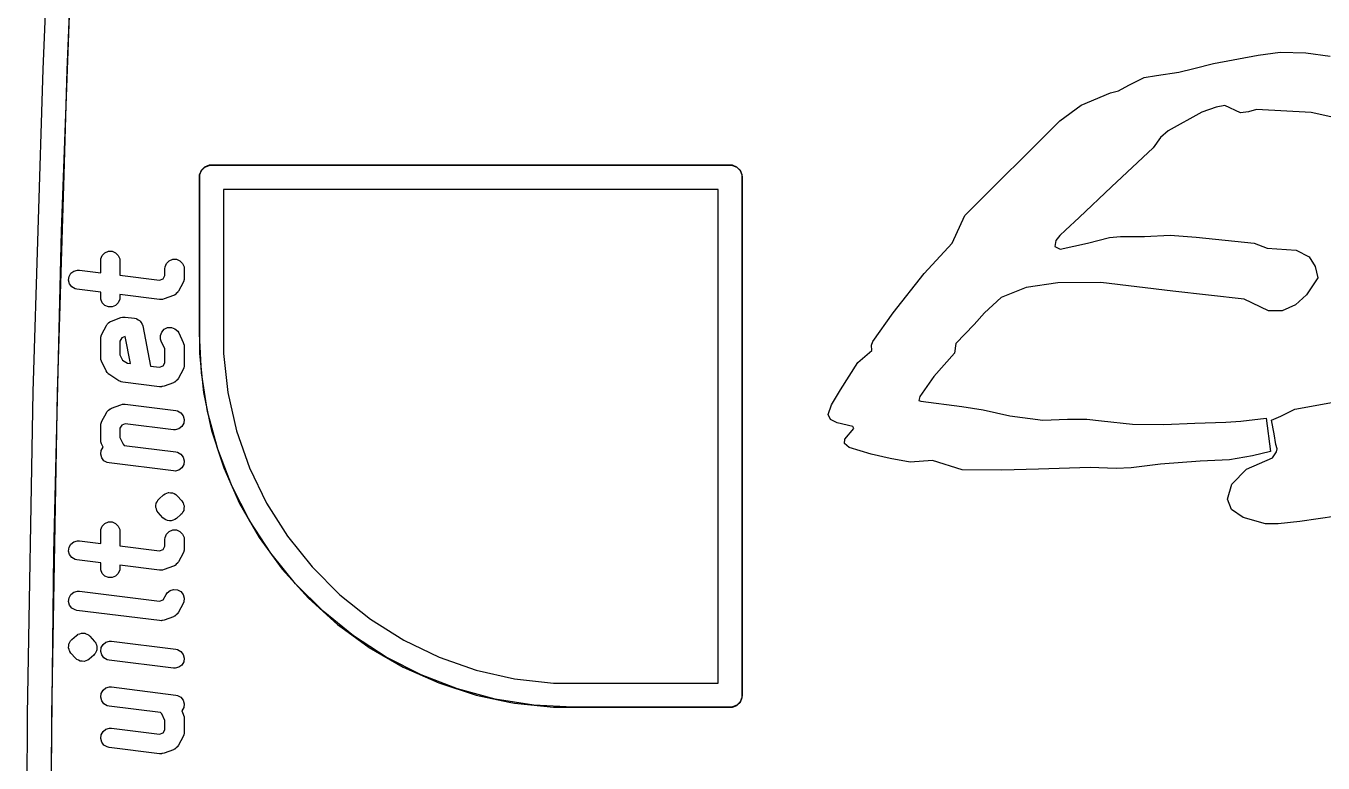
# Model space of a CAD drawing. Extents: x 125.5 to 181.1, y -135.3 to -67.6.
# Drawn here: x 125.66 to 136.42, y -107.56 to -101.44 of the extents above; entities that cross this region are included whole.
import ezdxf

# ---------------------------------------------------------------- set-up
doc = ezdxf.new("R2010")
doc.units = 0
doc.layers.add('BLACK', color=7, linetype='CONTINUOUS')

msp = doc.modelspace()

# ---------------------------------------------------------------- linework, layer by layer
at = {"layer": 'BLACK', "linetype": 'CONTINUOUS'}
for p, q in [((125.802216, -101.801958), (125.916423, -99.124107)), ((126.002589, -101.809118), (126.105318, -99.400367)), ((126.050779, -100.471198), (125.953386, -103.147266)), ((135.51582, -101.754063), (135.885547, -101.684586)), ((135.885547, -101.684586), (136.069596, -101.660211)), ((136.069596, -101.660211), (136.282045, -101.666704)), ((136.282045, -101.666704), (136.482183, -101.695049)), ((125.721462, -104.481027), (125.802216, -101.801958)), ((125.976337, -102.680006), (126.002578, -101.80944)), ((126.002578, -101.80944), (126.002589, -101.809118)), ((135.227177, -101.827669), (135.351041, -101.797179)), ((135.351041, -101.797179), (135.51582, -101.754063)), ((134.813687, -101.935063), (134.938976, -101.871343)), ((134.938976, -101.871343), (135.041721, -101.855483)), ((135.041721, -101.855483), (135.227177, -101.827669)), ((134.415584, -102.101469), (134.659365, -101.998872)), ((134.659365, -101.998872), (134.726865, -101.981757)), ((134.726865, -101.981757), (134.813687, -101.935063)), ((134.238612, -102.229735), (134.415584, -102.101469)), ((135.536635, -102.11748), (135.418407, -102.160241)), ((135.608698, -102.105006), (135.536635, -102.11748)), ((135.740523, -102.164212), (135.608698, -102.105006)), ((135.870777, -102.136337), (135.804985, -102.157474)), ((136.324521, -102.161782), (135.870777, -102.136337)), ((133.452379, -103.015685), (134.238612, -102.229735)), ((135.418407, -102.160241), (135.138641, -102.313783)), ((135.804985, -102.157474), (135.740523, -102.164212)), ((136.785882, -102.26462), (136.324521, -102.161782)), ((135.138641, -102.313783), (135.073905, -102.370075)), ((135.015626, -102.456028), (134.669204, -102.779608)), ((135.073905, -102.370075), (135.015626, -102.456028)), ((125.921911, -104.485601), (125.976337, -102.680006)), ((127.114798, -102.643073), (127.0995, -102.680006)), ((127.0995, -102.680006), (127.0995, -104.162479)), ((127.1, -102.7), (127.101921, -102.680491)), ((127.101921, -102.680491), (127.116853, -102.644443)), ((127.114802, -102.643067), (127.114798, -102.643073)), ((127.143067, -102.614802), (127.114802, -102.643067)), ((127.116853, -102.644443), (127.144443, -102.616853)), ((127.143073, -102.614798), (127.143067, -102.614802)), ((127.180006, -102.5995), (127.143073, -102.614798)), ((127.144443, -102.616853), (127.180491, -102.601921)), ((127.180009, -102.5995), (127.180006, -102.5995)), ((127.219991, -102.5995), (127.180009, -102.5995)), ((127.180491, -102.601921), (127.2, -102.6)), ((127.2, -102.6), (131.503837, -102.6)), ((131.523828, -102.5995), (127.219991, -102.5995)), ((131.503837, -102.6), (131.523346, -102.601921)), ((131.523346, -102.601921), (131.559394, -102.616853)), ((131.52383, -102.5995), (131.523828, -102.5995)), ((131.560763, -102.614798), (131.52383, -102.5995)), ((131.559394, -102.616853), (131.586984, -102.644443)), ((131.560769, -102.614802), (131.560763, -102.614798)), ((131.589034, -102.643067), (131.560769, -102.614802)), ((131.586984, -102.644443), (131.601916, -102.680491)), ((131.589036, -102.64307), (131.589034, -102.643067)), ((131.589037, -102.643071), (131.589036, -102.64307)), ((131.604337, -102.680009), (131.589037, -102.643071)), ((131.601916, -102.680491), (131.603837, -102.7)), ((131.604337, -107.019991), (131.604337, -102.680009)), ((127.1, -103.999999), (127.1, -102.7)), ((131.603837, -102.7), (131.603837, -107)), ((134.669204, -102.779608), (134.401091, -103.033914)), ((127.3, -102.8), (127.3, -103.999999)), ((131.403837, -102.8), (127.3, -102.8)), ((131.403837, -106.9), (131.403837, -102.8)), ((133.345262, -103.246048), (133.452379, -103.015685)), ((134.401091, -103.033914), (134.285602, -103.138051)), ((125.953386, -103.147266), (125.889421, -105.824342)), ((134.205802, -103.224921), (134.198925, -103.273062)), ((134.238739, -103.182119), (134.205802, -103.224921)), ((134.285602, -103.138051), (134.238739, -103.182119)), ((134.469789, -103.245428), (134.652503, -103.199834)), ((134.652503, -103.199834), (134.743365, -103.19099)), ((134.743365, -103.19099), (134.942168, -103.190331)), ((134.942168, -103.190331), (135.155822, -103.180882)), ((135.155822, -103.180882), (135.372312, -103.196486)), ((135.372312, -103.196486), (135.851766, -103.247545)), ((126.293923, -103.347909), (126.315995, -103.325837)), ((126.315995, -103.325837), (126.344834, -103.313892)), ((126.344834, -103.313892), (126.376048, -103.313892)), ((126.376048, -103.313892), (126.404887, -103.325837)), ((126.404887, -103.325837), (126.426959, -103.347909)), ((133.113939, -103.497416), (133.345262, -103.246048)), ((134.198925, -103.273062), (134.243505, -103.296796)), ((134.243505, -103.296796), (134.469789, -103.245428)), ((135.851766, -103.247545), (135.960212, -103.288492)), ((135.960212, -103.288492), (136.201783, -103.303559)), ((136.201783, -103.303559), (136.310209, -103.360622)), ((126.280441, -103.392355), (126.281978, -103.376748)), ((126.280441, -103.492209), (126.280441, -103.392355)), ((126.281978, -103.376748), (126.293923, -103.347909)), ((126.426959, -103.347909), (126.438904, -103.376748)), ((126.438904, -103.376748), (126.440441, -103.392355)), ((126.440441, -103.392355), (126.440441, -103.512209)), ((126.815312, -103.443415), (126.827257, -103.414576)), ((126.827257, -103.414576), (126.849329, -103.392504)), ((126.849329, -103.392504), (126.878168, -103.380559)), ((126.878168, -103.380559), (126.909382, -103.380559)), ((126.909382, -103.380559), (126.938221, -103.392504)), ((126.938221, -103.392504), (126.960293, -103.414576)), ((126.960293, -103.414576), (126.972238, -103.443415)), ((136.310209, -103.360622), (136.357405, -103.440372)), ((136.357405, -103.440372), (136.381054, -103.534817)), ((126.013982, -103.555252), (126.017854, -103.524279)), ((126.017854, -103.524279), (126.033284, -103.497145)), ((126.033284, -103.497145), (126.057923, -103.477981)), ((126.057923, -103.477981), (126.088021, -103.469705)), ((126.088021, -103.469705), (126.103698, -103.470116)), ((126.103698, -103.470116), (126.280441, -103.492209)), ((126.440441, -103.512209), (126.769853, -103.553386)), ((126.769853, -103.553386), (126.799306, -103.542341)), ((126.799306, -103.542341), (126.813775, -103.515213)), ((126.813775, -103.459022), (126.815312, -103.443415)), ((126.813775, -103.515213), (126.813775, -103.459022)), ((126.972238, -103.443415), (126.973775, -103.459022)), ((126.973775, -103.535213), (126.972238, -103.55082)), ((126.973775, -103.459022), (126.973775, -103.535213)), ((132.856894, -103.826092), (133.113939, -103.497416)), ((136.381054, -103.534817), (136.28604, -103.675834)), ((126.022258, -103.58535), (126.013982, -103.555252)), ((126.041422, -103.609989), (126.022258, -103.58535)), ((126.068556, -103.625419), (126.041422, -103.609989)), ((126.083852, -103.62888), (126.068556, -103.625419)), ((126.280441, -103.653453), (126.083852, -103.62888)), ((126.280441, -103.697117), (126.280441, -103.653453)), ((126.919579, -103.654318), (126.917568, -103.657336)), ((126.920652, -103.653317), (126.919579, -103.654318)), ((126.921517, -103.651411), (126.920652, -103.653317)), ((126.926268, -103.644288), (126.921517, -103.651411)), ((126.964363, -103.57286), (126.926268, -103.644288)), ((126.970352, -103.558366), (126.964363, -103.57286)), ((126.970733, -103.554451), (126.970352, -103.558366)), ((126.972238, -103.55082), (126.970733, -103.554451)), ((133.960857, -103.615253), (133.753315, -103.698416)), ((134.224347, -103.575545), (133.960857, -103.615253)), ((134.581413, -103.574627), (134.224347, -103.575545)), ((135.177863, -103.645572), (134.581413, -103.574627)), ((135.768958, -103.712597), (135.177863, -103.645572)), ((126.281978, -103.712724), (126.280441, -103.697117)), ((126.293923, -103.741563), (126.281978, -103.712724)), ((126.315995, -103.763635), (126.293923, -103.741563)), ((126.344834, -103.77558), (126.315995, -103.763635)), ((126.404887, -103.763635), (126.376048, -103.77558)), ((126.426959, -103.741563), (126.404887, -103.763635)), ((126.438904, -103.712724), (126.426959, -103.741563)), ((126.440441, -103.697117), (126.438904, -103.712724)), ((126.769566, -103.714595), (126.440441, -103.673454)), ((126.440441, -103.673454), (126.440441, -103.697117)), ((126.785243, -103.715006), (126.769566, -103.714595)), ((126.78877, -103.714036), (126.785243, -103.715006)), ((126.792426, -103.71416), (126.78877, -103.714036)), ((126.807579, -103.710119), (126.792426, -103.71416)), ((126.88377, -103.681547), (126.807579, -103.710119)), ((126.891447, -103.677772), (126.88377, -103.681547)), ((126.893457, -103.677161), (126.891447, -103.677772)), ((126.894595, -103.676225), (126.893457, -103.677161)), ((126.897844, -103.674628), (126.894595, -103.676225)), ((126.907423, -103.665676), (126.897844, -103.674628)), ((126.917568, -103.657336), (126.907423, -103.665676)), ((133.753315, -103.698416), (133.614147, -103.826187)), ((135.972761, -103.809295), (135.768958, -103.712597)), ((136.195061, -103.759953), (136.084282, -103.80863)), ((136.28604, -103.675834), (136.195061, -103.759953)), ((126.376048, -103.77558), (126.344834, -103.77558)), ((126.370446, -103.89364), (126.446636, -103.865068)), ((126.446636, -103.865068), (126.461789, -103.861027)), ((126.461789, -103.861027), (126.465445, -103.86115)), ((126.465445, -103.86115), (126.468973, -103.860181)), ((126.468973, -103.860181), (126.48465, -103.860592)), ((126.48465, -103.860592), (126.560841, -103.870116)), ((126.560841, -103.870116), (126.576137, -103.873577)), ((132.687872, -104.062404), (132.856894, -103.826092)), ((133.614147, -103.826187), (133.528699, -103.922229)), ((136.084282, -103.80863), (135.972761, -103.809295)), ((126.289853, -104.002326), (126.327949, -103.930898)), ((126.327949, -103.930898), (126.332695, -103.92378)), ((126.332695, -103.92378), (126.333564, -103.92187)), ((126.333564, -103.92187), (126.33464, -103.920864)), ((126.33464, -103.920864), (126.33665, -103.917851)), ((126.33665, -103.917851), (126.346782, -103.909519)), ((126.346782, -103.909519), (126.356373, -103.900559)), ((126.356373, -103.900559), (126.359624, -103.89896)), ((126.359624, -103.89896), (126.360761, -103.898026)), ((126.360761, -103.898026), (126.362766, -103.897415)), ((126.362766, -103.897415), (126.370446, -103.89364)), ((126.576137, -103.873577), (126.578797, -103.875089)), ((126.578797, -103.875089), (126.581803, -103.875699)), ((126.581803, -103.875699), (126.592294, -103.882765)), ((126.592294, -103.882765), (126.603271, -103.889007)), ((126.603271, -103.889007), (126.60515, -103.891423)), ((126.60515, -103.891423), (126.607693, -103.893136)), ((126.607693, -103.893136), (126.614678, -103.903673)), ((126.614678, -103.903673), (126.622435, -103.913646)), ((126.622435, -103.913646), (126.623247, -103.916599)), ((126.623247, -103.916599), (126.62494, -103.919153)), ((126.62494, -103.919153), (126.629437, -103.934177)), ((126.629437, -103.934177), (126.694529, -104.267779)), ((126.787141, -103.984426), (126.80815, -103.961338)), ((126.80815, -103.961338), (126.836393, -103.948048)), ((126.836393, -103.948048), (126.867573, -103.946576)), ((126.867573, -103.946576), (126.896942, -103.957149)), ((126.896942, -103.957149), (126.92003, -103.978158)), ((126.92003, -103.978158), (126.928066, -103.991625)), ((133.528699, -103.922229), (133.377318, -104.079064)), ((126.280441, -104.039974), (126.281978, -104.024367)), ((126.280441, -104.192355), (126.280441, -104.039974)), ((126.281978, -104.024367), (126.283483, -104.020733)), ((126.283483, -104.020733), (126.283865, -104.01682)), ((126.283865, -104.01682), (126.289853, -104.002326)), ((126.45491, -104.032845), (126.440441, -104.059974)), ((126.440441, -104.059974), (126.440441, -104.174472)), ((126.483574, -104.022096), (126.45491, -104.032845)), ((126.527437, -104.246893), (126.483574, -104.022096)), ((126.776568, -104.013795), (126.787141, -103.984426)), ((126.77804, -104.044975), (126.776568, -104.013795)), ((126.783294, -104.059751), (126.77804, -104.044975)), ((126.813775, -104.124523), (126.783294, -104.059751)), ((126.928066, -103.991625), (126.966161, -104.072578)), ((126.966161, -104.072578), (126.971416, -104.087354)), ((127.116982, -104.324037), (127.1, -103.999999)), ((127.3, -103.999999), (127.3, -104.16286)), ((132.676104, -104.092571), (132.687872, -104.062404)), ((133.377318, -104.079064), (133.36667, -104.160022)), ((126.281978, -104.207962), (126.280441, -104.192355)), ((126.440441, -104.174472), (126.460898, -104.217943)), ((126.813775, -104.239022), (126.813775, -104.124523)), ((126.971416, -104.087354), (126.971506, -104.089267)), ((126.971506, -104.089267), (126.972238, -104.091034)), ((126.972238, -104.091034), (126.973775, -104.106641)), ((126.973775, -104.106641), (126.973775, -104.259022)), ((127.0995, -104.162479), (127.099501, -104.1625)), ((127.099501, -104.1625), (127.13347, -104.485695)), ((127.3, -104.16286), (127.336469, -104.486533)), ((132.564382, -104.237054), (132.621771, -104.188147)), ((132.621771, -104.188147), (132.679805, -104.137865)), ((132.679805, -104.137865), (132.676104, -104.092571)), ((133.36667, -104.160022), (133.19422, -104.354064)), ((126.28271, -104.20973), (126.281978, -104.207962)), ((126.282801, -104.211644), (126.28271, -104.20973)), ((126.288056, -104.226419), (126.282801, -104.211644)), ((126.326152, -104.307371), (126.288056, -104.226419)), ((126.460898, -104.217943), (126.502161, -104.243733)), ((126.502161, -104.243733), (126.527437, -104.246893)), ((126.694529, -104.267779), (126.769854, -104.277195)), ((126.769854, -104.277195), (126.799306, -104.26615)), ((126.799306, -104.26615), (126.813775, -104.239022)), ((126.964363, -104.296669), (126.926268, -104.368097)), ((126.970352, -104.282175), (126.964363, -104.296669)), ((126.970733, -104.27826), (126.970352, -104.282175)), ((126.972238, -104.274629), (126.970733, -104.27826)), ((126.973775, -104.259022), (126.972238, -104.274629)), ((132.419709, -104.463275), (132.564382, -104.237054)), ((126.334188, -104.320838), (126.326152, -104.307371)), ((126.339524, -104.325694), (126.334188, -104.320838)), ((126.343716, -104.331571), (126.339524, -104.325694)), ((126.356136, -104.341146), (126.343716, -104.331571)), ((126.432327, -104.388767), (126.356136, -104.341146)), ((126.446376, -104.395735), (126.432327, -104.388767)), ((126.448041, -104.396013), (126.446376, -104.395735)), ((126.449508, -104.396848), (126.448041, -104.396013)), ((126.464804, -104.400309), (126.449508, -104.396848)), ((126.769567, -104.438404), (126.464804, -104.400309)), ((126.88377, -104.405356), (126.807579, -104.433928)), ((126.891447, -104.401581), (126.88377, -104.405356)), ((126.893457, -104.40097), (126.891447, -104.401581)), ((126.894595, -104.400034), (126.893457, -104.40097)), ((126.897844, -104.398437), (126.894595, -104.400034)), ((126.907423, -104.389485), (126.897844, -104.398437)), ((126.917568, -104.381145), (126.907423, -104.389485)), ((126.919579, -104.378127), (126.917568, -104.381145)), ((126.920652, -104.377126), (126.919579, -104.378127)), ((126.921517, -104.37522), (126.920652, -104.377126)), ((126.926268, -104.368097), (126.921517, -104.37522)), ((127.167742, -104.644526), (127.116982, -104.324037)), ((133.19422, -104.354064), (133.079378, -104.520814)), ((125.674172, -107.160895), (125.721462, -104.481027)), ((125.874664, -107.162877), (125.921901, -104.48602)), ((125.921901, -104.48602), (125.921911, -104.485601)), ((126.785244, -104.438815), (126.769567, -104.438404)), ((126.788771, -104.437845), (126.785244, -104.438815)), ((126.792426, -104.437969), (126.788771, -104.437845)), ((126.807579, -104.433928), (126.792426, -104.437969)), ((127.13347, -104.485695), (127.133471, -104.485698)), ((127.133471, -104.485698), (127.196006, -104.7799)), ((127.336469, -104.486533), (127.408949, -104.804087)), ((132.344058, -104.588326), (132.419709, -104.463275)), ((126.346782, -104.633329), (126.356373, -104.624369)), ((126.356373, -104.624369), (126.359624, -104.62277)), ((126.359624, -104.62277), (126.360761, -104.621836)), ((126.360761, -104.621836), (126.362766, -104.621225)), ((126.362766, -104.621225), (126.370446, -104.61745)), ((126.370446, -104.61745), (126.446636, -104.588878)), ((126.446636, -104.588878), (126.461789, -104.584837)), ((126.461789, -104.584837), (126.465445, -104.58496)), ((126.465445, -104.58496), (126.468973, -104.583991)), ((126.468973, -104.583991), (126.48465, -104.584402)), ((126.48465, -104.584402), (126.903698, -104.636783)), ((132.318078, -104.669911), (132.344058, -104.588326)), ((133.079378, -104.520814), (133.071086, -104.551842)), ((133.071086, -104.551842), (133.085482, -104.55934)), ((133.085482, -104.55934), (133.425597, -104.602943)), ((133.425597, -104.602943), (133.603907, -104.631656)), ((136.073126, -104.684613), (136.188968, -104.624188)), ((136.188968, -104.624188), (136.66348, -104.538714)), ((126.283865, -104.74063), (126.289853, -104.726136)), ((126.289853, -104.726136), (126.327949, -104.654708)), ((126.327949, -104.654708), (126.332695, -104.64759)), ((126.332695, -104.64759), (126.333564, -104.64568)), ((126.333564, -104.64568), (126.33464, -104.644674)), ((126.33464, -104.644674), (126.33665, -104.641661)), ((126.33665, -104.641661), (126.346782, -104.633329)), ((126.903698, -104.636783), (126.918993, -104.640244)), ((126.918993, -104.640244), (126.946128, -104.655673)), ((126.946128, -104.655673), (126.965292, -104.680313)), ((126.965292, -104.680313), (126.973568, -104.710411)), ((126.973568, -104.710411), (126.969696, -104.741384)), ((127.251725, -104.957952), (127.167742, -104.644526)), ((132.336659, -104.710283), (132.318078, -104.669911)), ((132.393324, -104.739301), (132.336659, -104.710283)), ((133.603907, -104.631656), (133.824095, -104.681145)), ((133.824095, -104.681145), (134.098818, -104.716194)), ((134.098818, -104.716194), (134.304757, -104.709353)), ((134.304757, -104.709353), (134.462826, -104.707712)), ((134.462826, -104.707712), (134.585285, -104.720624)), ((134.585285, -104.720624), (134.841713, -104.749718)), ((135.359249, -104.742513), (135.616209, -104.73202)), ((135.616209, -104.73202), (135.743206, -104.7249)), ((135.743206, -104.7249), (135.951111, -104.700052)), ((135.951111, -104.700052), (135.989129, -104.975848)), ((135.997269, -104.71712), (136.073126, -104.684613)), ((136.017431, -104.829055), (135.997269, -104.71712)), ((126.280441, -104.763784), (126.281978, -104.748177)), ((126.280441, -104.87807), (126.280441, -104.763784)), ((126.281978, -104.748177), (126.283483, -104.744543)), ((126.283483, -104.744543), (126.283865, -104.74063)), ((126.45491, -104.756655), (126.440441, -104.783784)), ((126.440441, -104.783784), (126.440441, -104.860187)), ((126.484362, -104.74561), (126.45491, -104.756655)), ((126.883852, -104.795547), (126.484362, -104.74561)), ((126.899529, -104.795958), (126.883852, -104.795547)), ((126.929627, -104.787682), (126.899529, -104.795958)), ((126.954266, -104.768518), (126.929627, -104.787682)), ((126.969696, -104.741384), (126.954266, -104.768518)), ((127.196006, -104.7799), (127.201037, -104.803569)), ((127.201037, -104.803569), (127.279564, -105.045253)), ((127.408949, -104.804087), (127.516528, -105.11153)), ((132.52113, -104.770339), (132.393324, -104.739301)), ((132.455456, -104.873092), (132.531517, -104.784571)), ((132.531517, -104.784571), (132.52113, -104.770339)), ((134.841713, -104.749718), (135.103112, -104.752904)), ((135.103112, -104.752904), (135.359249, -104.742513)), ((136.031426, -104.918823), (136.017431, -104.829055)), ((126.281978, -104.893677), (126.280441, -104.87807)), ((126.28271, -104.895445), (126.281978, -104.893677)), ((126.282801, -104.897359), (126.28271, -104.895445)), ((126.288056, -104.912134), (126.282801, -104.897359)), ((126.28452, -104.967137), (126.299949, -104.940003)), ((126.300843, -104.939307), (126.288056, -104.912134)), ((126.299949, -104.940003), (126.300843, -104.939307)), ((126.440441, -104.860187), (126.466002, -104.914504)), ((126.466002, -104.914504), (126.476426, -104.926231)), ((126.476426, -104.926231), (126.903697, -104.97964)), ((132.454051, -104.909839), (132.455456, -104.873092)), ((132.491893, -104.943008), (132.454051, -104.909839)), ((132.674612, -104.999283), (132.491893, -104.943008)), ((136.042116, -104.954189), (136.031426, -104.918823)), ((126.280648, -104.99811), (126.28452, -104.967137)), ((126.288924, -105.028208), (126.280648, -104.99811)), ((126.308088, -105.052848), (126.288924, -105.028208)), ((126.335222, -105.068277), (126.308088, -105.052848)), ((126.903697, -104.97964), (126.918993, -104.983101)), ((126.918993, -104.983101), (126.946128, -104.99853)), ((126.946128, -104.99853), (126.965292, -105.02317)), ((126.965292, -105.02317), (126.973567, -105.053267)), ((126.973567, -105.053267), (126.969696, -105.08424)), ((127.368009, -105.260883), (127.251725, -104.957952)), ((127.279564, -105.045253), (127.301462, -105.112646)), ((132.832158, -105.033759), (132.674612, -104.999283)), ((132.999194, -105.0647), (132.832158, -105.033759)), ((133.183405, -105.050803), (132.999194, -105.0647)), ((133.429797, -105.129962), (133.183405, -105.050803)), ((135.647093, -105.045991), (135.403201, -105.057797)), ((135.838512, -105.011788), (135.647093, -105.045991)), ((135.78963, -105.124446), (136.003538, -105.028982)), ((135.989129, -104.975848), (135.838512, -105.011788)), ((136.003538, -105.028982), (136.039227, -104.979721)), ((136.039227, -104.979721), (136.042116, -104.954189)), ((126.350518, -105.071738), (126.335222, -105.068277)), ((126.883852, -105.138404), (126.350518, -105.071738)), ((126.899529, -105.138815), (126.883852, -105.138404)), ((126.929627, -105.130539), (126.899529, -105.138815)), ((126.954266, -105.111375), (126.929627, -105.130539)), ((126.969696, -105.08424), (126.954266, -105.111375)), ((127.301462, -105.112646), (127.301466, -105.112657)), ((127.301466, -105.112657), (127.43364, -105.409524)), ((127.516528, -105.11153), (127.657853, -105.404995)), ((133.758455, -105.131119), (133.429797, -105.129962)), ((134.061773, -105.122848), (133.758455, -105.131119)), ((134.49231, -105.108487), (134.061773, -105.122848)), ((134.707727, -105.116462), (134.49231, -105.108487)), ((134.833179, -105.113533), (134.707727, -105.116462)), ((135.074559, -105.081692), (134.833179, -105.113533)), ((135.403201, -105.057797), (135.074559, -105.081692)), ((135.6665, -105.249061), (135.78963, -105.124446)), ((127.515321, -105.55), (127.368009, -105.260883)), ((135.631187, -105.372734), (135.6665, -105.249061)), ((126.756418, -105.379282), (126.757093, -105.378097)), ((126.757093, -105.378097), (126.758719, -105.376832)), ((126.758719, -105.376832), (126.764905, -105.370243)), ((126.764905, -105.370243), (126.803, -105.33691)), ((126.803, -105.33691), (126.814799, -105.328475)), ((126.814799, -105.328475), (126.815217, -105.328104)), ((126.815217, -105.328104), (126.815414, -105.328035)), ((126.815414, -105.328035), (126.815758, -105.32779)), ((126.815758, -105.32779), (126.83019, -105.322908)), ((126.83019, -105.322908), (126.844707, -105.317872)), ((126.844707, -105.317872), (126.845026, -105.31789)), ((126.845026, -105.31789), (126.845328, -105.317789)), ((126.845328, -105.317789), (126.860591, -105.318806)), ((126.860591, -105.318806), (126.875868, -105.319706)), ((126.875868, -105.319706), (126.876154, -105.319844)), ((126.876154, -105.319844), (126.876473, -105.319866)), ((126.876473, -105.319866), (126.890194, -105.326652)), ((126.890194, -105.326652), (126.903955, -105.333324)), ((126.903955, -105.333324), (126.904266, -105.333611)), ((126.904266, -105.333611), (126.904453, -105.333704)), ((126.904453, -105.333704), (126.904819, -105.334123)), ((126.904819, -105.334123), (126.915473, -105.343968)), ((126.915473, -105.343968), (126.953568, -105.386825)), ((135.6651, -105.458136), (135.631187, -105.372734)), ((126.737791, -105.436204), (126.739406, -105.42328)), ((126.738412, -105.438462), (126.737791, -105.436204)), ((126.738256, -105.440802), (126.738412, -105.438462)), ((126.738358, -105.441105), (126.738256, -105.440802)), ((126.73834, -105.441423), (126.738358, -105.441105)), ((126.742611, -105.453735), (126.73834, -105.441423)), ((126.739406, -105.42328), (126.740172, -105.410262)), ((126.740172, -105.410262), (126.740311, -105.409973)), ((126.740311, -105.409973), (126.740333, -105.409657)), ((126.740333, -105.409657), (126.741372, -105.407555)), ((126.741372, -105.407555), (126.741663, -105.405231)), ((126.741663, -105.405231), (126.748101, -105.393909)), ((126.746067, -105.466302), (126.742611, -105.453735)), ((126.747506, -105.468152), (126.746067, -105.466302)), ((126.748257, -105.470372), (126.747506, -105.468152)), ((126.748101, -105.393909), (126.753791, -105.382175)), ((126.748466, -105.470611), (126.748257, -105.470372)), ((126.748571, -105.470913), (126.748466, -105.470611)), ((126.757791, -105.483599), (126.748571, -105.470913)), ((126.753791, -105.382175), (126.754029, -105.381962)), ((126.754029, -105.381962), (126.754171, -105.381677)), ((126.754171, -105.381677), (126.756418, -105.379282)), ((126.795887, -105.526457), (126.757791, -105.483599)), ((126.953568, -105.386825), (126.962788, -105.399511)), ((126.963259, -105.476511), (126.957568, -105.48825)), ((126.962788, -105.399511), (126.962892, -105.399811)), ((126.962892, -105.399811), (126.963101, -105.40005)), ((126.963101, -105.40005), (126.963852, -105.40227)), ((126.969696, -105.465193), (126.963259, -105.476511)), ((126.963852, -105.40227), (126.965292, -105.404122)), ((126.965292, -105.404122), (126.968745, -105.416682)), ((126.968745, -105.416682), (126.97302, -105.429002)), ((126.969986, -105.462868), (126.969696, -105.465193)), ((126.971027, -105.460765), (126.969986, -105.462868)), ((126.971048, -105.460448), (126.971027, -105.460765)), ((126.971187, -105.460162), (126.971048, -105.460448)), ((126.971953, -105.447137), (126.971187, -105.460162)), ((126.973568, -105.43422), (126.971953, -105.447137)), ((126.973103, -105.42962), (126.972946, -105.431961)), ((126.972946, -105.431961), (126.973568, -105.43422)), ((126.97302, -105.429002), (126.973001, -105.429319)), ((126.973001, -105.429319), (126.973103, -105.42962)), ((127.43364, -105.409524), (127.433643, -105.40953)), ((127.433643, -105.40953), (127.596124, -105.690957)), ((127.657853, -105.404995), (127.831147, -105.680791)), ((135.761056, -105.524215), (135.6651, -105.458136)), ((126.293923, -105.595528), (126.315995, -105.573456)), ((126.315995, -105.573456), (126.344834, -105.561511)), ((126.344834, -105.561511), (126.376048, -105.561511)), ((126.376048, -105.561511), (126.404887, -105.573456)), ((126.404887, -105.573456), (126.426959, -105.595528)), ((126.806546, -105.536307), (126.795887, -105.526457)), ((126.806909, -105.536722), (126.806546, -105.536307)), ((126.807093, -105.536813), (126.806909, -105.536722)), ((126.807405, -105.537101), (126.807093, -105.536813)), ((126.821163, -105.543772), (126.807405, -105.537101)), ((126.834889, -105.55056), (126.821163, -105.543772)), ((126.835207, -105.550581), (126.834889, -105.55056)), ((126.835492, -105.550719), (126.835207, -105.550581)), ((126.85066, -105.551611), (126.835492, -105.550719)), ((126.866034, -105.552636), (126.85066, -105.551611)), ((126.866337, -105.552533), (126.866034, -105.552636)), ((126.866653, -105.552552), (126.866337, -105.552533)), ((126.881092, -105.547542), (126.866653, -105.552552)), ((126.895604, -105.542634), (126.881092, -105.547542)), ((126.895946, -105.542389), (126.895604, -105.542634)), ((126.896143, -105.542321), (126.895946, -105.542389)), ((126.896559, -105.541951), (126.896143, -105.542321)), ((126.908361, -105.533513), (126.896559, -105.541951)), ((126.946456, -105.500179), (126.908361, -105.533513)), ((126.952637, -105.493593), (126.946456, -105.500179)), ((126.954266, -105.492327), (126.952637, -105.493593)), ((126.954941, -105.491139), (126.954266, -105.492327)), ((126.957189, -105.488745), (126.954941, -105.491139)), ((126.957328, -105.488462), (126.957189, -105.488745)), ((126.957568, -105.48825), (126.957328, -105.488462)), ((127.692047, -105.822134), (127.515321, -105.55)), ((135.94537, -105.576006), (135.761056, -105.524215)), ((136.052521, -105.576299), (135.94537, -105.576006)), ((136.232508, -105.558929), (136.052521, -105.576299)), ((136.536938, -105.514644), (136.232508, -105.558929)), ((126.280441, -105.639974), (126.281978, -105.624367)), ((126.280441, -105.739828), (126.280441, -105.639974)), ((126.281978, -105.624367), (126.293923, -105.595528)), ((126.426959, -105.595528), (126.438904, -105.624367)), ((126.438904, -105.624367), (126.440441, -105.639974)), ((126.440441, -105.639974), (126.440441, -105.759828)), ((126.813775, -105.706641), (126.815312, -105.691034)), ((126.815312, -105.691034), (126.827257, -105.662195)), ((126.827257, -105.662195), (126.849329, -105.640123)), ((126.849329, -105.640123), (126.878168, -105.628178)), ((126.878168, -105.628178), (126.909382, -105.628178)), ((126.909382, -105.628178), (126.938221, -105.640123)), ((126.938221, -105.640123), (126.960293, -105.662195)), ((126.960293, -105.662195), (126.972238, -105.691034)), ((126.972238, -105.691034), (126.973775, -105.706641)), ((127.596124, -105.690957), (127.596132, -105.690969)), ((127.596132, -105.690969), (127.78715, -105.953884)), ((127.831147, -105.680791), (128.034231, -105.93545)), ((126.013982, -105.802871), (126.017854, -105.771898)), ((126.022258, -105.832969), (126.013982, -105.802871)), ((126.017854, -105.771898), (126.033284, -105.744764)), ((126.033284, -105.744764), (126.057923, -105.7256)), ((126.057923, -105.7256), (126.088021, -105.717324)), ((126.088021, -105.717324), (126.103698, -105.717735)), ((126.103698, -105.717735), (126.280441, -105.739828)), ((126.440441, -105.759828), (126.769853, -105.801005)), ((126.769853, -105.801005), (126.799306, -105.78996)), ((126.799306, -105.78996), (126.813775, -105.762832)), ((126.813775, -105.762832), (126.813775, -105.706641)), ((126.970352, -105.805985), (126.964363, -105.820479)), ((126.970733, -105.80207), (126.970352, -105.805985)), ((126.972238, -105.798439), (126.970733, -105.80207)), ((126.973775, -105.782832), (126.972238, -105.798439)), ((126.973775, -105.706641), (126.973775, -105.782832)), ((125.889421, -105.824342), (125.858894, -108.502008)), ((126.041422, -105.857608), (126.022258, -105.832969)), ((126.068556, -105.873038), (126.041422, -105.857608)), ((126.083852, -105.876499), (126.068556, -105.873038)), ((126.280441, -105.901072), (126.083852, -105.876499)), ((126.280441, -105.944736), (126.280441, -105.901072)), ((126.907423, -105.913295), (126.897844, -105.922247)), ((126.917568, -105.904955), (126.907423, -105.913295)), ((126.919579, -105.901937), (126.917568, -105.904955)), ((126.920652, -105.900936), (126.919579, -105.901937)), ((126.921517, -105.89903), (126.920652, -105.900936)), ((126.926268, -105.891907), (126.921517, -105.89903)), ((126.964363, -105.820479), (126.926268, -105.891907)), ((127.896251, -106.074305), (127.692047, -105.822134)), ((126.281978, -105.960343), (126.280441, -105.944736)), ((126.293923, -105.989182), (126.281978, -105.960343)), ((126.315995, -106.011254), (126.293923, -105.989182)), ((126.344834, -106.023199), (126.315995, -106.011254)), ((126.376048, -106.023199), (126.344834, -106.023199)), ((126.404887, -106.011254), (126.376048, -106.023199)), ((126.426959, -105.989182), (126.404887, -106.011254)), ((126.438904, -105.960343), (126.426959, -105.989182)), ((126.440441, -105.944736), (126.438904, -105.960343)), ((126.769566, -105.962214), (126.440441, -105.921073)), ((126.440441, -105.921073), (126.440441, -105.944736)), ((126.785243, -105.962625), (126.769566, -105.962214)), ((126.78877, -105.961655), (126.785243, -105.962625)), ((126.792426, -105.961779), (126.78877, -105.961655)), ((126.807579, -105.957738), (126.792426, -105.961779)), ((126.88377, -105.929166), (126.807579, -105.957738)), ((126.891447, -105.925391), (126.88377, -105.929166)), ((126.893457, -105.92478), (126.891447, -105.925391)), ((126.894595, -105.923844), (126.893457, -105.92478)), ((126.897844, -105.922247), (126.894595, -105.923844)), ((127.78715, -105.953884), (128.004606, -106.195393)), ((128.034231, -105.93545), (128.26455, -106.165769)), ((126.831888, -106.151185), (126.855999, -106.13136)), ((126.855999, -106.13136), (126.885861, -106.122272)), ((126.885861, -106.122272), (126.916928, -106.125303)), ((126.916928, -106.125303), (126.94447, -106.139992)), ((128.125695, -106.303749), (127.896251, -106.074305)), ((126.013982, -106.221919), (126.017854, -106.190946)), ((126.022258, -106.252017), (126.013982, -106.221919)), ((126.017854, -106.190946), (126.033284, -106.163812)), ((126.033284, -106.163812), (126.057923, -106.144648)), ((126.057923, -106.144648), (126.088021, -106.136372)), ((126.088021, -106.136372), (126.103698, -106.136783)), ((126.103698, -106.136783), (126.769853, -106.220053)), ((126.769853, -106.220053), (126.799306, -106.209008)), ((126.799306, -106.209008), (126.823187, -106.164233)), ((126.823187, -106.164233), (126.831888, -106.151185)), ((126.94447, -106.139992), (126.964295, -106.164103)), ((126.964295, -106.164103), (126.973383, -106.193965)), ((126.970352, -106.225033), (126.964363, -106.239527)), ((126.973383, -106.193965), (126.970352, -106.225033)), ((128.004606, -106.195393), (128.246115, -106.412849)), ((128.26455, -106.165769), (128.519209, -106.368853)), ((126.041422, -106.276656), (126.022258, -106.252017)), ((126.068556, -106.292086), (126.041422, -106.276656)), ((126.083852, -106.295547), (126.068556, -106.292086)), ((126.769566, -106.381262), (126.083852, -106.295547)), ((126.891447, -106.344439), (126.88377, -106.348214)), ((126.893457, -106.343828), (126.891447, -106.344439)), ((126.894595, -106.342892), (126.893457, -106.343828)), ((126.897844, -106.341295), (126.894595, -106.342892)), ((126.907423, -106.332343), (126.897844, -106.341295)), ((126.917568, -106.324003), (126.907423, -106.332343)), ((126.919579, -106.320985), (126.917568, -106.324003)), ((126.920652, -106.319984), (126.919579, -106.320985)), ((126.921517, -106.318078), (126.920652, -106.319984)), ((126.926268, -106.310955), (126.921517, -106.318078)), ((126.964363, -106.239527), (126.926268, -106.310955)), ((128.377866, -106.507953), (128.125695, -106.303749)), ((126.785243, -106.381673), (126.769566, -106.381262)), ((126.78877, -106.380703), (126.785243, -106.381673)), ((126.792426, -106.380827), (126.78877, -106.380703)), ((126.807579, -106.376786), (126.792426, -106.380827)), ((126.88377, -106.348214), (126.807579, -106.376786)), ((128.246115, -106.412849), (128.304237, -106.455077)), ((128.519209, -106.368853), (128.795005, -106.542147)), ((126.017854, -106.571898), (126.024296, -106.560568)), ((126.024296, -106.560568), (126.029982, -106.548842)), ((126.029982, -106.548842), (126.030219, -106.54863)), ((126.030219, -106.54863), (126.030361, -106.548345)), ((126.030361, -106.548345), (126.032608, -106.54595)), ((126.032608, -106.54595), (126.033284, -106.544763)), ((126.033284, -106.544763), (126.034913, -106.543495)), ((126.034913, -106.543495), (126.041095, -106.536911)), ((126.041095, -106.536911), (126.079189, -106.503578)), ((126.079189, -106.503578), (126.090992, -106.495139)), ((126.090992, -106.495139), (126.091407, -106.494771)), ((126.091407, -106.494771), (126.091602, -106.494703)), ((126.091602, -106.494703), (126.091947, -106.494457)), ((126.091947, -106.494457), (126.106418, -106.489562)), ((126.106418, -106.489562), (126.120897, -106.484539)), ((126.120897, -106.484539), (126.121216, -106.484557)), ((126.121216, -106.484557), (126.121517, -106.484456)), ((126.121517, -106.484456), (126.136772, -106.485473)), ((126.136772, -106.485473), (126.152058, -106.486373)), ((126.152058, -106.486373), (126.152344, -106.486511)), ((126.152344, -106.486511), (126.152662, -106.486533)), ((126.152662, -106.486533), (126.166334, -106.493294)), ((126.166334, -106.493294), (126.180145, -106.499991)), ((126.180145, -106.499991), (126.180457, -106.500279)), ((126.180457, -106.500279), (126.180642, -106.500371)), ((126.180642, -106.500371), (126.181004, -106.500785)), ((126.181004, -106.500785), (126.191663, -106.510635)), ((126.191663, -106.510635), (126.229758, -106.553492)), ((126.229758, -106.553492), (126.238978, -106.566178)), ((126.299949, -106.578098), (126.324589, -106.558934)), ((126.324589, -106.558934), (126.354687, -106.550658)), ((126.354687, -106.550658), (126.370364, -106.551069)), ((126.370364, -106.551069), (126.903697, -106.617735)), ((128.304237, -106.455077), (128.509029, -106.603867)), ((128.65, -106.684679), (128.377866, -106.507953)), ((128.795005, -106.542147), (129.08847, -106.683472)), ((126.013982, -106.602871), (126.015597, -106.589944)), ((126.014603, -106.605129), (126.013982, -106.602871)), ((126.014447, -106.60747), (126.014603, -106.605129)), ((126.014548, -106.60777), (126.014447, -106.60747)), ((126.01453, -106.60809), (126.014548, -106.60777)), ((126.018804, -106.62041), (126.01453, -106.60809)), ((126.015597, -106.589944), (126.016364, -106.576929)), ((126.016364, -106.576929), (126.016502, -106.576642)), ((126.016502, -106.576642), (126.016524, -106.576325)), ((126.016524, -106.576325), (126.017563, -106.574223)), ((126.017563, -106.574223), (126.017854, -106.571898)), ((126.022258, -106.632969), (126.018804, -106.62041)), ((126.023696, -106.634818), (126.022258, -106.632969)), ((126.024448, -106.63704), (126.023696, -106.634818)), ((126.024657, -106.637279), (126.024448, -106.63704)), ((126.024762, -106.63758), (126.024657, -106.637279)), ((126.033982, -106.650266), (126.024762, -106.63758)), ((126.072077, -106.693123), (126.033982, -106.650266)), ((126.222645, -106.666847), (126.18455, -106.70018)), ((126.228824, -106.660263), (126.222645, -106.666847)), ((126.230456, -106.658995), (126.228824, -106.660263)), ((126.231132, -106.657804), (126.230456, -106.658995)), ((126.233378, -106.655413), (126.231132, -106.657804)), ((126.233517, -106.65513), (126.233378, -106.655413)), ((126.233758, -106.654917), (126.233517, -106.65513)), ((126.239448, -106.643181), (126.233758, -106.654917)), ((126.238978, -106.566178), (126.239082, -106.566479)), ((126.239082, -106.566479), (126.239292, -106.566719)), ((126.239292, -106.566719), (126.240042, -106.568938)), ((126.245886, -106.63186), (126.239448, -106.643181)), ((126.240042, -106.568938), (126.241482, -106.570789)), ((126.241482, -106.570789), (126.244935, -106.583349)), ((126.244935, -106.583349), (126.24921, -106.595669)), ((126.246176, -106.629534), (126.245886, -106.63186)), ((126.247216, -106.627433), (126.246176, -106.629534)), ((126.247237, -106.627117), (126.247216, -106.627433)), ((126.247377, -106.626829), (126.247237, -106.627117)), ((126.248143, -106.613804), (126.247377, -106.626829)), ((126.249758, -106.600887), (126.248143, -106.613804)), ((126.249293, -106.596288), (126.249136, -106.598628)), ((126.249136, -106.598628), (126.249758, -106.600887)), ((126.24921, -106.595669), (126.249191, -106.595987)), ((126.249191, -106.595987), (126.249293, -106.596288)), ((126.280648, -106.636205), (126.28452, -106.605232)), ((126.288924, -106.666303), (126.280648, -106.636205)), ((126.28452, -106.605232), (126.299949, -106.578098)), ((126.308088, -106.690943), (126.288924, -106.666303)), ((126.903697, -106.617735), (126.918993, -106.621196)), ((126.918993, -106.621196), (126.946128, -106.636625)), ((126.946128, -106.636625), (126.965292, -106.661265)), ((126.965292, -106.661265), (126.973567, -106.691362)), ((128.509029, -106.603867), (128.509036, -106.603871)), ((128.509036, -106.603871), (128.509042, -106.603875)), ((128.509042, -106.603875), (128.790469, -106.766356)), ((126.08273, -106.702968), (126.072077, -106.693123)), ((126.083098, -106.703388), (126.08273, -106.702968)), ((126.083284, -106.70348), (126.083098, -106.703388)), ((126.083595, -106.703767), (126.083284, -106.70348)), ((126.097406, -106.710463), (126.083595, -106.703767)), ((126.111078, -106.717225), (126.097406, -106.710463)), ((126.111393, -106.717246), (126.111078, -106.717225)), ((126.111682, -106.717386), (126.111393, -106.717246)), ((126.127031, -106.718288), (126.111682, -106.717386)), ((126.142223, -106.719302), (126.127031, -106.718288)), ((126.142523, -106.7192), (126.142223, -106.719302)), ((126.142843, -106.719219), (126.142523, -106.7192)), ((126.157321, -106.714195), (126.142843, -106.719219)), ((126.171793, -106.709301), (126.157321, -106.714195)), ((126.172137, -106.709054), (126.171793, -106.709301)), ((126.172333, -106.708987), (126.172137, -106.709054)), ((126.172747, -106.708618), (126.172333, -106.708987)), ((126.18455, -106.70018), (126.172747, -106.708618)), ((126.335222, -106.706372), (126.308088, -106.690943)), ((126.350518, -106.709833), (126.335222, -106.706372)), ((126.883852, -106.776499), (126.350518, -106.709833)), ((126.899529, -106.77691), (126.883852, -106.776499)), ((126.929627, -106.768634), (126.899529, -106.77691)), ((126.954266, -106.74947), (126.929627, -106.768634)), ((126.969696, -106.722335), (126.954266, -106.74947)), ((126.973567, -106.691362), (126.969696, -106.722335)), ((128.939117, -106.831991), (128.65, -106.684679)), ((128.790469, -106.766356), (128.790475, -106.766359)), ((128.790475, -106.766359), (129.087342, -106.898533)), ((129.08847, -106.683472), (129.395913, -106.791051)), ((129.242048, -106.948275), (128.939117, -106.831991)), ((129.395913, -106.791051), (129.713467, -106.863531)), ((129.713467, -106.863531), (130.03714, -106.9)), ((126.280648, -107.017157), (126.28452, -106.986184)), ((126.28452, -106.986184), (126.29995, -106.95905)), ((126.29995, -106.95905), (126.324589, -106.939886)), ((126.324589, -106.939886), (126.354687, -106.93161)), ((126.354687, -106.93161), (126.370364, -106.932021)), ((126.370364, -106.932021), (126.903698, -106.998688)), ((129.087342, -106.898533), (129.087344, -106.898534)), ((129.087344, -106.898534), (129.087356, -106.898539)), ((129.087356, -106.898539), (129.396431, -106.998963)), ((129.555474, -107.032258), (129.242048, -106.948275)), ((130.03714, -106.9), (130.200001, -106.9)), ((130.200001, -106.9), (131.403837, -106.9)), ((126.288924, -107.047255), (126.280648, -107.017157)), ((126.308088, -107.071894), (126.288924, -107.047255)), ((126.335222, -107.087324), (126.308088, -107.071894)), ((126.350518, -107.090785), (126.335222, -107.087324)), ((126.77779, -107.144194), (126.350518, -107.090785)), ((126.903698, -106.998688), (126.918994, -107.002149)), ((126.918994, -107.002149), (126.946129, -107.017579)), ((126.946129, -107.017579), (126.965293, -107.042218)), ((126.965293, -107.042218), (126.973568, -107.072316)), ((126.973568, -107.072316), (126.969697, -107.103289)), ((129.396431, -106.998963), (129.669127, -107.056926)), ((129.875963, -107.083018), (129.555474, -107.032258)), ((129.669127, -107.056926), (129.714301, -107.066528)), ((129.714301, -107.066528), (129.714304, -107.066529)), ((129.714304, -107.066529), (129.714306, -107.066529)), ((129.714306, -107.066529), (129.71431, -107.06653)), ((129.71431, -107.06653), (130.037511, -107.1005)), ((130.200001, -107.1), (129.875963, -107.083018)), ((130.037511, -107.1005), (130.03752, -107.1005)), ((130.03752, -107.1005), (131.523827, -107.1005)), ((131.503837, -107.1), (130.200001, -107.1)), ((131.523346, -107.098079), (131.503837, -107.1)), ((131.559394, -107.083147), (131.523346, -107.098079)), ((131.523827, -107.1005), (131.523828, -107.1005)), ((131.523828, -107.1005), (131.560766, -107.0852)), ((131.586984, -107.055557), (131.559394, -107.083147)), ((131.560766, -107.0852), (131.589037, -107.056929)), ((131.601916, -107.019509), (131.586984, -107.055557)), ((131.589037, -107.056929), (131.604337, -107.019991)), ((131.603837, -107), (131.601916, -107.019509)), ((125.660354, -109.841144), (125.674172, -107.160895)), ((125.867572, -108.537845), (125.874657, -107.163444)), ((125.874657, -107.163444), (125.874664, -107.162877)), ((126.788212, -107.155918), (126.77779, -107.144194)), ((126.813775, -107.210238), (126.788212, -107.155918)), ((126.954267, -107.130423), (126.953373, -107.131118)), ((126.953373, -107.131118), (126.966161, -107.158293)), ((126.969697, -107.103289), (126.954267, -107.130423)), ((126.966161, -107.158293), (126.971416, -107.173069)), ((126.971416, -107.173069), (126.971506, -107.174982)), ((126.971506, -107.174982), (126.972238, -107.176749)), ((126.972238, -107.176749), (126.973775, -107.192356)), ((126.973775, -107.192356), (126.973775, -107.306642)), ((126.28452, -107.329042), (126.29995, -107.301908)), ((126.29995, -107.301908), (126.324589, -107.282744)), ((126.324589, -107.282744), (126.354687, -107.274468)), ((126.354687, -107.274468), (126.370364, -107.274879)), ((126.370364, -107.274879), (126.769854, -107.324815)), ((126.769854, -107.324815), (126.799306, -107.31377)), ((126.799306, -107.31377), (126.813775, -107.286642)), ((126.813775, -107.286642), (126.813775, -107.210238)), ((126.973775, -107.306642), (126.972238, -107.322249)), ((126.280648, -107.360015), (126.28452, -107.329042)), ((126.288924, -107.390113), (126.280648, -107.360015)), ((126.308088, -107.414752), (126.288924, -107.390113)), ((126.335222, -107.430182), (126.308088, -107.414752)), ((126.921517, -107.42284), (126.920652, -107.424746)), ((126.926268, -107.415717), (126.921517, -107.42284)), ((126.964363, -107.344289), (126.926268, -107.415717)), ((126.970352, -107.329795), (126.964363, -107.344289)), ((126.970733, -107.32588), (126.970352, -107.329795)), ((126.972238, -107.322249), (126.970733, -107.32588)), ((126.350518, -107.433643), (126.335222, -107.430182)), ((126.769566, -107.486024), (126.350518, -107.433643)), ((126.785243, -107.486435), (126.769566, -107.486024)), ((126.78877, -107.485465), (126.785243, -107.486435)), ((126.792426, -107.485589), (126.78877, -107.485465)), ((126.807579, -107.481548), (126.792426, -107.485589)), ((126.88377, -107.452976), (126.807579, -107.481548)), ((126.891447, -107.449201), (126.88377, -107.452976)), ((126.893457, -107.44859), (126.891447, -107.449201)), ((126.894595, -107.447654), (126.893457, -107.44859)), ((126.897844, -107.446057), (126.894595, -107.447654)), ((126.907423, -107.437105), (126.897844, -107.446057)), ((126.917568, -107.428765), (126.907423, -107.437105)), ((126.919579, -107.425747), (126.917568, -107.428765)), ((126.920652, -107.424746), (126.919579, -107.425747))]:
    msp.add_line(p, q, dxfattribs=at)

doc.saveas('drawing.dxf')
